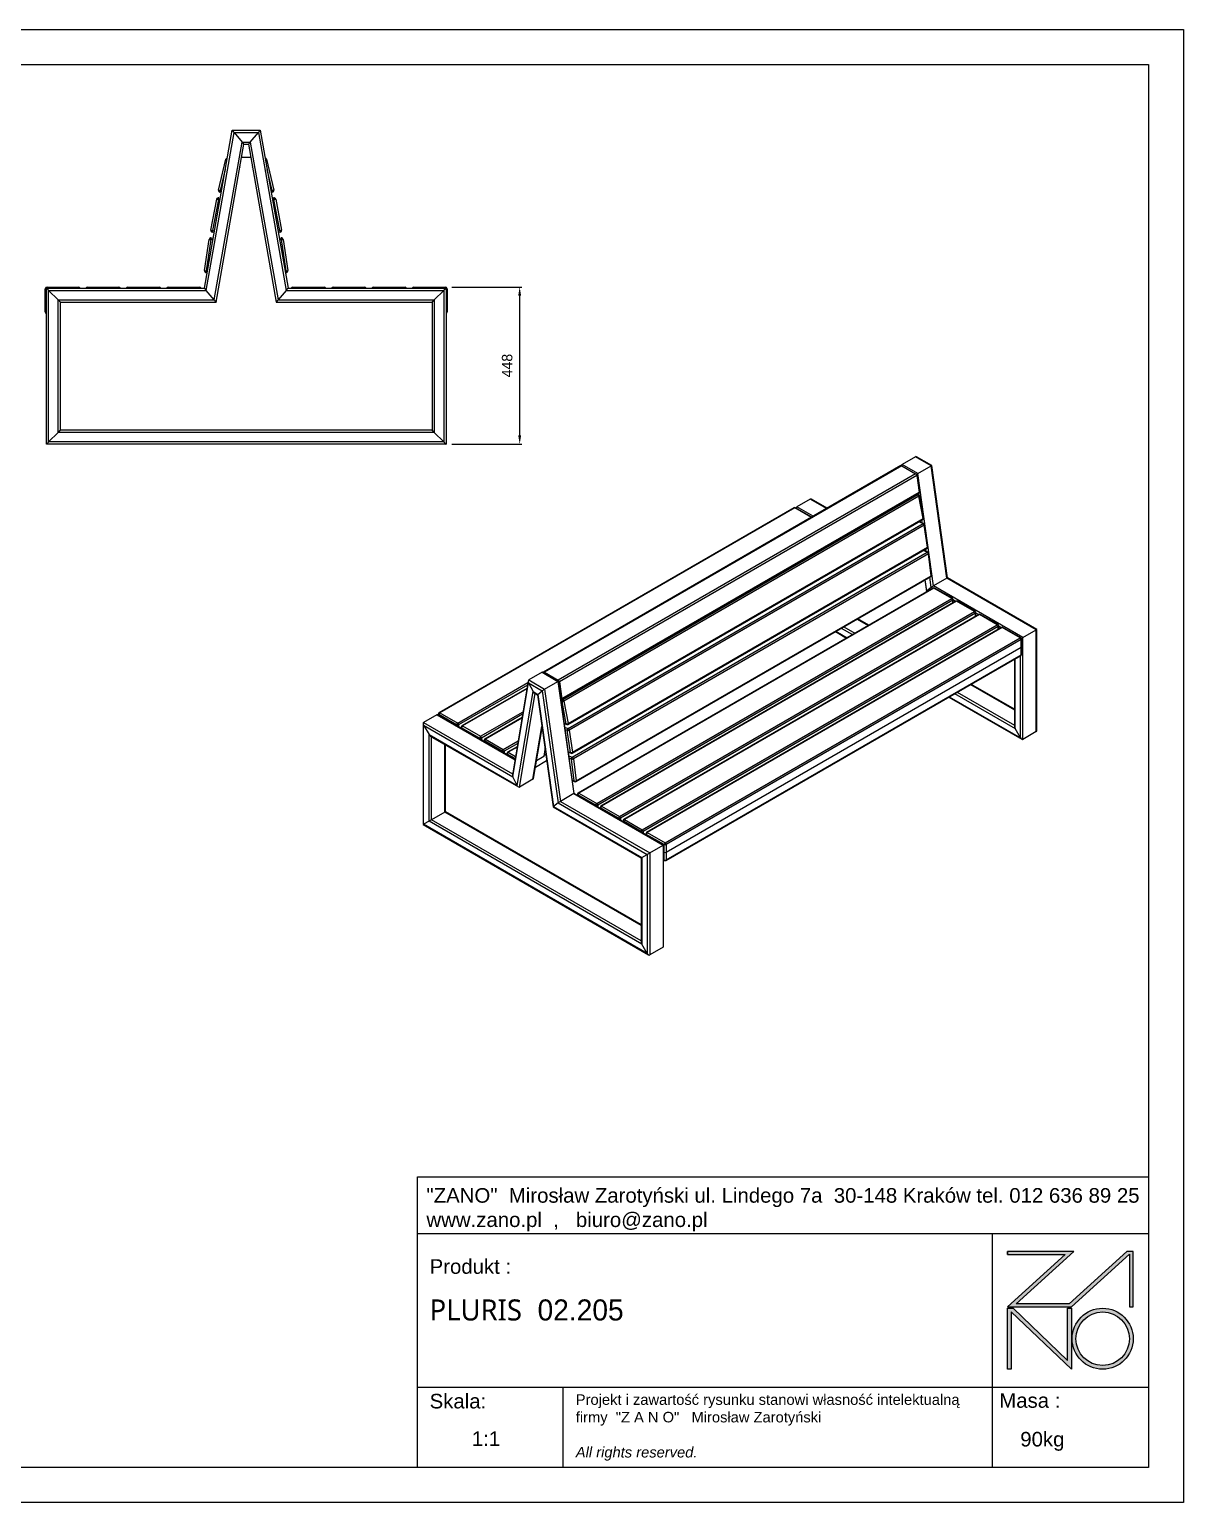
# Model space of a CAD drawing. Header units: millimetres. Extents: x 6705 to 12645, y -2836 to 1364.
# Drawn here: x 9353 to 12645, y -2836 to 1364 of the extents above; entities that cross this region are included whole.
import ezdxf

# ---------------------------------------------------------------- set-up
doc = ezdxf.new("R2010")
doc.units = ezdxf.units.MM
doc.header["$PDSIZE"] = -1
doc.layers.add('tabelka', color=155, linetype='Continuous')
doc.layers.add('WYMIAR', color=96, linetype='Continuous')
doc.dimstyles.new('1-1', dxfattribs={"dimtxt": 30, "dimasz": 25, "dimexe": 6.25, "dimexo": 30, "dimgap": 20.625, "dimtad": 1, "dimdec": 1, "dimtxsty": 'Standard', "dimcen": 0, "dimclrd": 2, "dimclre": 2, "dimclrt": 2, "dimadec": 0, "dimazin": 0, "dimtfac": 1, "dimtdec": 1, "dimtmove": 0, "dimatfit": 3, "dimfxl": 0, "dimarcsym": 0})

# ---------------------------------------------------------------- blocks, each defined once
blk = doc.blocks.new('zano')
at = {"layer": 'Defpoints', "lineweight": 5}
for points in [[(6270.2, 3716.2), (6270.2, 3707.4), (6434.8, 3707.4), (6270.2, 3558.4), (6452.4, 3558.4), (6617.9, 3708.2), (6617.9, 3558.4), (6628.6, 3558.4), (6628.6, 3716.2), (6610.7, 3716.2), (6446.1, 3567.2), (6295.4, 3567.2), (6459.9, 3716.2), (6270.2, 3716.2), (6270.2, 3707.4)], [(6270.2, 3554.4), (6286.2, 3554.4), (6441.7, 3405.6), (6441.7, 3554.4), (6452.4, 3554.4), (6452.4, 3380.5), (6281, 3544.6), (6281, 3380.5), (6270.2, 3380.5)]]:
    blk.add_hatch(color=251, dxfattribs=at).paths.add_polyline_path(points)
h = blk.add_hatch(color=251, dxfattribs=at)
h.paths.add_polyline_path([(6454.7, 3467.4, 1), (6628.6, 3467.4, 1)])
h.paths.add_polyline_path([(6617.9, 3467.4, -1), (6465.4, 3467.4, -1)], flags=16)
at = {"layer": 'Defpoints', "color": 251, "lineweight": 5}
blk.add_lwpolyline([(6434.8, 3707.4), (6270.2, 3558.4), (6452.4, 3558.4), (6617.9, 3708.2), (6617.9, 3558.4), (6628.6, 3558.4), (6628.6, 3716.2), (6610.7, 3716.2), (6446.1, 3567.2), (6295.4, 3567.2), (6459.9, 3716.2), (6270.2, 3716.2), (6270.2, 3707.4), (6432.1, 3707.4)], dxfattribs=at)
for points in [[(6270.2, 3716.2), (6270.2, 3707.4), (6434.8, 3707.4), (6270.2, 3558.4), (6452.4, 3558.4), (6617.9, 3708.2), (6617.9, 3558.4), (6628.6, 3558.4), (6628.6, 3716.2), (6610.7, 3716.2), (6446.1, 3567.2), (6295.4, 3567.2), (6459.9, 3716.2), (6270.2, 3716.2), (6270.2, 3707.4)], [(6270.2, 3554.4), (6286.2, 3554.4), (6441.7, 3405.6), (6441.7, 3554.4), (6452.4, 3554.4), (6452.4, 3380.5), (6281, 3544.6), (6281, 3380.5), (6270.2, 3380.5)]]:
    blk.add_lwpolyline(points, close=True, dxfattribs=at)
for radius in [87, 76.3]:
    blk.add_circle((6541.7, 3467.4), radius, dxfattribs=at)
blk = doc.blocks.new('TABELA')
at = {"layer": 'tabelka', "lineweight": 5}
for p, q in [((4587.4, 3929.4), (6672.4, 3929.4)), ((4587.4, 3767.6), (4587.4, 3929.4)), ((4587.4, 3929.4), (6672.4, 3929.4)), ((6226.5, 3767.6), (6226.5, 3329)), ((4587.4, 3329), (6672.4, 3329)), ((5001.6, 3329), (5001.6, 3100.4)), ((6226.5, 3329), (6226.5, 3100.4))]:
    blk.add_line(p, q, dxfattribs=at)
blk.add_lwpolyline([(4587.4, 3767.6), (6672.4, 3767.6), (6672.4, 3100.4), (4587.4, 3100.4)], close=True, dxfattribs=at)
blk.add_blockref('zano', (0, 0))
at = {"layer": 'tabelka', "lineweight": 5, "attachment_point": 1}
for s, insert, char_height, width in [('{\\fArial|b0|i0|c238|p34;"ZANO"  Mirosław Zarotyński ul. Lindego 7a  30-148 Kraków tel. 012 636 89 25\\Pwww.zano.pl  ,   biuro@zano.pl}', (4613, 3896.9), 41.595, 2040.38), ('{\\fArial|b0|i0|c238|p34;Produkt : }', (4622, 3694.1), 41.595, 265.273), ('{\\f@Microsoft YaHei|b0|i0|c0|p34;PLURIS\\fCentury Gothic|b0|i0|c238|p34;  02.205}', (4622, 3579.5), 60, 713.135), ('{\\fArial|b0|i0|c238|p34;Skala: }', (4622, 3310.3), 41.595, 191.675), ('{\\fArial|b0|i0|c238|p34;Masa :}', (6246.7, 3312.2), 41.595, 200.457), ('{\\fArial|b0|i0|c238|p34;1:1}', (4742.5, 3203.5), 41.595, 42.482), ('{\\fArial|b0|i0|c238|p34;90kg}', (6306.7, 3201.8), 41.595, 42.482)]:
    blk.add_mtext(s, dxfattribs=dict(at, insert=insert, char_height=char_height, width=width))
at = {"layer": 'tabelka', "color": 1, "lineweight": 5, "insert": (5038.9, 3308.9), "char_height": 30, "width": 1186.12, "attachment_point": 1}
blk.add_mtext('{\\fArial|b0|i0|c0|p34;Projekt i zawartość rysunku stanowi własność intelektualną firmy \\fArial|b0|i0|c238|p34; "Z A N O"   Mirosław Zarotyński\\fArial|b0|i1|c238|p34;\\P\\PAll rights reserved.}', dxfattribs=at)
blk = doc.blocks.new('bok')
for p, q in [((246.6, 1464.6), (325.9, 1914.6)), ((251.9, 1458.2), (331.3, 1908.2)), ((325.9, 1914.6), (405.9, 1914.6)), ((331.3, 1908.2), (354.1, 1881)), ((331.3, 1908.2), (400.6, 1908.2)), ((377.7, 1881), (400.6, 1908.2)), ((400.6, 1908.2), (479.9, 1458.2)), ((405.9, 1914.6), (485.3, 1464.6)), ((274.8, 1431), (354.1, 1881)), ((280.1, 1424.6), (359.5, 1874.6)), ((354.1, 1881), (377.7, 1881)), ((359.5, 1874.6), (372.4, 1874.6)), ((372.4, 1874.6), (451.7, 1424.6)), ((377.7, 1881), (457.1, 1431)), ((287.3, 1744.2), (307.9, 1831.8)), ((348.3, 1810.6), (348.2, 1810.8)), ((379.1, 1836.7), (352.8, 1836.7)), ((383.6, 1810.8), (383.6, 1810.6)), ((423.9, 1831.8), (444.6, 1744.2)), ((306.2, 1802.7), (292.1, 1743)), ((439.7, 1743), (425.7, 1802.7)), ((287.6, 1722.1), (291.8, 1721.3)), ((294.7, 1737.3), (291, 1738.1)), ((292.1, 1743), (295.5, 1742.2)), ((436.3, 1742.2), (439.7, 1743)), ((440.9, 1738.1), (437.2, 1737.3)), ((440, 1721.3), (444.3, 1722.1)), ((264.8, 1629.7), (281.7, 1718.1)), ((286.6, 1717.2), (269.7, 1628.8)), ((291, 1716.3), (286.6, 1717.2)), ((445.2, 1717.2), (440.9, 1716.3)), ((462.1, 1628.8), (445.2, 1717.2)), ((450.1, 1718.1), (467, 1629.7)), ((247.2, 1514.4), (260.4, 1603.5)), ((265.3, 1602.7), (252.1, 1513.7)), ((270.8, 1601.9), (265.3, 1602.7)), ((266, 1607.7), (271.7, 1606.8)), ((274.5, 1622.8), (268.8, 1623.9)), ((269.7, 1628.8), (275.3, 1627.7)), ((456.5, 1627.7), (462.1, 1628.8)), ((463.1, 1623.9), (457.4, 1622.8)), ((460.2, 1606.8), (465.8, 1607.7)), ((466.5, 1602.7), (461.1, 1601.9)), ((479.7, 1513.7), (466.5, 1602.7)), ((471.5, 1603.5), (484.7, 1514.4)), ((252.1, 1513.7), (255.2, 1513.2)), ((476.7, 1513.2), (479.7, 1513.7)), ((254.3, 1508.3), (251.4, 1508.7)), ((480.4, 1508.7), (477.6, 1508.3)), ((-207.1, 1429.6), (-207.1, 1462.6)), ((-207.1, 1462.6), (-204.1, 1462.6)), ((-207.1, 1396.6), (-207.1, 1429.6)), ((-207.1, 1429.6), (-204.1, 1429.6)), ((-204.1, 1019.6), (-204.1, 1464.6)), ((-204.1, 1464.6), (246.6, 1464.6)), ((-202.1, 1467.6), (-112.1, 1467.6)), ((-202.1, 1467.6), (-202.1, 1464.6)), ((-197.7, 1026), (-197.7, 1458.2)), ((-197.7, 1458.2), (-170.5, 1431)), ((-197.7, 1458.2), (251.9, 1458.2)), ((-170.5, 1053.2), (-170.5, 1431)), ((-170.5, 1431), (274.8, 1431)), ((-112.1, 1467.6), (-112.1, 1464.6)), ((-87.1, 1467.6), (2.9, 1467.6)), ((-87.1, 1467.6), (-87.1, 1464.6)), ((2.9, 1467.6), (2.9, 1464.6)), ((27.9, 1467.6), (117.9, 1467.6)), ((27.9, 1467.6), (27.9, 1464.6)), ((117.9, 1467.6), (117.9, 1464.6)), ((142.9, 1467.6), (232.9, 1467.6)), ((142.9, 1467.6), (142.9, 1464.6)), ((232.9, 1467.6), (232.9, 1464.6)), ((274.8, 1431), (251.9, 1458.2)), ((479.9, 1458.2), (457.1, 1431)), ((457.1, 1431), (902.3, 1431)), ((479.9, 1458.2), (929.5, 1458.2)), ((485.3, 1464.6), (935.9, 1464.6)), ((498.9, 1467.6), (588.9, 1467.6)), ((498.9, 1464.6), (498.9, 1467.6)), ((588.9, 1464.6), (588.9, 1467.6)), ((613.9, 1467.6), (703.9, 1467.6)), ((613.9, 1464.6), (613.9, 1467.6)), ((703.9, 1464.6), (703.9, 1467.6)), ((728.9, 1467.6), (818.9, 1467.6)), ((728.9, 1464.6), (728.9, 1467.6)), ((818.9, 1464.6), (818.9, 1467.6)), ((843.9, 1467.6), (933.9, 1467.6)), ((843.9, 1464.6), (843.9, 1467.6)), ((902.3, 1431), (929.5, 1458.2)), ((902.3, 1431), (902.3, 1053.2)), ((929.5, 1458.2), (929.5, 1026)), ((933.9, 1464.6), (933.9, 1467.6)), ((935.9, 1464.6), (935.9, 1019.6)), ((935.9, 1462.6), (938.9, 1462.6)), ((935.9, 1429.6), (938.9, 1429.6)), ((938.9, 1462.6), (938.9, 1429.6)), ((938.9, 1429.6), (938.9, 1396.6)), ((-207.1, 1396.6), (-204.1, 1396.6)), ((-164.1, 1059.6), (-164.1, 1424.6)), ((-164.1, 1424.6), (280.1, 1424.6)), ((451.7, 1424.6), (895.9, 1424.6)), ((895.9, 1424.6), (895.9, 1059.6)), ((938.9, 1396.6), (935.9, 1396.6)), ((-170.5, 1053.2), (-197.7, 1026)), ((902.3, 1053.2), (-170.5, 1053.2)), ((895.9, 1059.6), (-164.1, 1059.6)), ((929.5, 1026), (902.3, 1053.2)), ((935.9, 1019.6), (-204.1, 1019.6)), ((929.5, 1026), (-197.7, 1026))]:
    blk.add_line(p, q)
at = {"flags": 128}
for points in [[(325.9, 1914.6), (326, 1914.5), (326.3, 1914.1), (326.8, 1913.5), (327.5, 1912.7), (328.3, 1911.8), (329.2, 1910.7), (330.2, 1909.5), (331.3, 1908.2)], [(331.3, 1908.2), (330.2, 1909.5), (329.2, 1910.7), (328.3, 1911.8), (327.5, 1912.7), (326.8, 1913.5), (326.3, 1914.1), (326, 1914.5), (325.9, 1914.6)], [(400.6, 1908.2), (401.6, 1909.5), (402.6, 1910.7), (403.5, 1911.8), (404.4, 1912.7), (405, 1913.5), (405.5, 1914.1), (405.8, 1914.5), (405.9, 1914.6)], [(405.9, 1914.6), (405.8, 1914.5), (405.5, 1914.1), (405, 1913.5), (404.4, 1912.7), (403.5, 1911.8), (402.6, 1910.7), (401.6, 1909.5), (400.6, 1908.2)], [(354.1, 1881), (355, 1879.9), (356, 1878.8), (356.8, 1877.8), (357.6, 1876.9), (358.2, 1876.1), (358.8, 1875.5), (359.2, 1875), (359.4, 1874.7), (359.5, 1874.6)], [(359.5, 1874.6), (359.4, 1874.7), (359.2, 1875), (358.8, 1875.5), (358.2, 1876.1), (357.6, 1876.9), (356.8, 1877.8), (356, 1878.8), (355, 1879.9), (354.1, 1881)], [(372.4, 1874.6), (372.4, 1874.7), (372.7, 1875), (373.1, 1875.5), (373.6, 1876.1), (374.3, 1876.9), (375, 1877.8), (375.9, 1878.8), (376.8, 1879.9), (377.7, 1881)], [(377.7, 1881), (376.8, 1879.9), (375.9, 1878.8), (375, 1877.8), (374.3, 1876.9), (373.6, 1876.1), (373.1, 1875.5), (372.7, 1875), (372.4, 1874.7), (372.4, 1874.6)], [(307.9, 1831.8), (308, 1831.7), (308.3, 1831.7), (308.7, 1831.6), (309.3, 1831.4), (310.1, 1831.3), (310.9, 1831.1), (311.2, 1831)], [(348.3, 1810.6), (348.3, 1810.6), (348.2, 1810.2), (348, 1809.7)], [(383.6, 1810.4), (383.6, 1810.6), (383.6, 1810.6)], [(383.8, 1809.7), (383.7, 1809.9), (383.6, 1810.4)], [(420.7, 1831), (420.9, 1831.1), (421.8, 1831.3), (422.5, 1831.4), (423.1, 1831.6), (423.6, 1831.7), (423.9, 1831.7), (423.9, 1831.8)], [(286.6, 1717.2), (286.8, 1718.1), (287, 1719.1), (287.2, 1719.9), (287.3, 1720.6), (287.4, 1721.3), (287.5, 1721.7), (287.5, 1722), (287.6, 1722.1)], [(287.3, 1744.2), (287.4, 1744.1), (287.6, 1744.1), (288.1, 1744), (288.7, 1743.8), (289.4, 1743.7), (290.3, 1743.5), (291.2, 1743.2), (292.1, 1743)], [(291, 1738.1), (291, 1738.2), (291.1, 1738.5), (291.2, 1739), (291.3, 1739.6), (291.5, 1740.3), (291.7, 1741.2), (291.9, 1742.1), (292.1, 1743)], [(439.7, 1743), (440.7, 1743.2), (441.6, 1743.5), (442.4, 1743.7), (443.1, 1743.8), (443.8, 1744), (444.2, 1744.1), (444.5, 1744.1), (444.6, 1744.2)], [(439.7, 1743), (439.9, 1742.1), (440.1, 1741.2), (440.3, 1740.3), (440.5, 1739.6), (440.7, 1739), (440.8, 1738.5), (440.8, 1738.2), (440.9, 1738.1)], [(444.3, 1722.1), (444.3, 1722), (444.4, 1721.7), (444.4, 1721.3), (444.6, 1720.6), (444.7, 1719.9), (444.9, 1719.1), (445, 1718.1), (445.2, 1717.2)], [(281.7, 1718.1), (281.8, 1718.1), (282.1, 1718), (282.5, 1718), (283.2, 1717.8), (283.9, 1717.7), (284.7, 1717.5), (285.7, 1717.4), (286.6, 1717.2)], [(445.2, 1717.2), (446.2, 1717.4), (447.1, 1717.5), (447.9, 1717.7), (448.7, 1717.8), (449.3, 1718), (449.8, 1718), (450, 1718.1), (450.1, 1718.1)], [(260.4, 1603.5), (260.5, 1603.4), (260.7, 1603.4), (261.2, 1603.3), (261.8, 1603.2), (262.6, 1603.1), (263.4, 1603), (264.3, 1602.9), (265.3, 1602.7)], [(264.8, 1629.7), (264.9, 1629.7), (265.2, 1629.6), (265.6, 1629.6), (266.2, 1629.4), (267, 1629.3), (267.8, 1629.1), (268.8, 1629), (269.7, 1628.8)], [(265.3, 1602.7), (265.4, 1603.7), (265.6, 1604.6), (265.7, 1605.5), (265.8, 1606.2), (265.9, 1606.8), (266, 1607.3), (266, 1607.6), (266, 1607.7)], [(268.8, 1623.9), (268.8, 1624), (268.8, 1624.2), (268.9, 1624.7), (269.1, 1625.3), (269.2, 1626), (269.4, 1626.9), (269.5, 1627.8), (269.7, 1628.8)], [(462.1, 1628.8), (463.1, 1629), (464, 1629.1), (464.9, 1629.3), (465.6, 1629.4), (466.2, 1629.6), (466.7, 1629.6), (466.9, 1629.7), (467, 1629.7)], [(462.1, 1628.8), (462.3, 1627.8), (462.5, 1626.9), (462.7, 1626), (462.8, 1625.3), (462.9, 1624.7), (463, 1624.2), (463.1, 1624), (463.1, 1623.9)], [(465.8, 1607.7), (465.8, 1607.6), (465.9, 1607.3), (465.9, 1606.8), (466, 1606.2), (466.1, 1605.5), (466.3, 1604.6), (466.4, 1603.7), (466.5, 1602.7)], [(466.5, 1602.7), (467.5, 1602.9), (468.4, 1603), (469.3, 1603.1), (470, 1603.2), (470.7, 1603.3), (471.1, 1603.4), (471.4, 1603.4), (471.5, 1603.5)], [(247.2, 1514.4), (247.3, 1514.4), (247.6, 1514.4), (248, 1514.3), (248.6, 1514.2), (249.4, 1514.1), (250.2, 1514), (251.2, 1513.8), (252.1, 1513.7)], [(251.4, 1508.7), (251.4, 1508.8), (251.5, 1509.1), (251.5, 1509.6), (251.6, 1510.2), (251.7, 1510.9), (251.9, 1511.8), (252, 1512.7), (252.1, 1513.7)], [(479.7, 1513.7), (480.7, 1513.8), (481.6, 1514), (482.5, 1514.1), (483.2, 1514.2), (483.8, 1514.3), (484.3, 1514.4), (484.6, 1514.4), (484.7, 1514.4)], [(479.7, 1513.7), (479.9, 1512.7), (480, 1511.8), (480.1, 1510.9), (480.2, 1510.2), (480.3, 1509.6), (480.4, 1509.1), (480.4, 1508.8), (480.4, 1508.7)], [(-204.1, 1464.6), (-204, 1464.5), (-203.7, 1464.2), (-203.2, 1463.7), (-202.6, 1463.1), (-201.8, 1462.3), (-200.9, 1461.4), (-199.9, 1460.4), (-198.8, 1459.3), (-197.7, 1458.2)], [(-197.7, 1458.2), (-198.8, 1459.3), (-199.9, 1460.4), (-200.9, 1461.4), (-201.8, 1462.3), (-202.6, 1463.1), (-203.2, 1463.7), (-203.7, 1464.2), (-204, 1464.5), (-204.1, 1464.6)], [(-170.5, 1431), (-169.2, 1429.8), (-168, 1428.6), (-166.9, 1427.4), (-166, 1426.5), (-165.2, 1425.7), (-164.6, 1425.1), (-164.2, 1424.7), (-164.1, 1424.6)], [(-164.1, 1424.6), (-164.2, 1424.7), (-164.6, 1425.1), (-165.2, 1425.7), (-166, 1426.5), (-166.9, 1427.4), (-168, 1428.6), (-169.2, 1429.8), (-170.5, 1431)], [(251.9, 1458.2), (250.9, 1459.5), (249.9, 1460.7), (249, 1461.8), (248.1, 1462.7), (247.5, 1463.5), (247, 1464.1), (246.7, 1464.5), (246.6, 1464.6)], [(246.6, 1464.6), (246.7, 1464.5), (246.9, 1464.2), (247.3, 1463.7), (247.8, 1463.1), (248.5, 1462.3), (249.3, 1461.4), (250.1, 1460.4), (251, 1459.3), (251.9, 1458.2)], [(280.1, 1424.6), (280.1, 1424.7), (279.8, 1425), (279.4, 1425.5), (278.9, 1426.1), (278.2, 1426.9), (277.5, 1427.8), (276.6, 1428.8), (275.7, 1429.9), (274.8, 1431)], [(274.8, 1431), (275.7, 1429.9), (276.6, 1428.8), (277.5, 1427.8), (278.2, 1426.9), (278.9, 1426.1), (279.4, 1425.5), (279.8, 1425), (280.1, 1424.7), (280.1, 1424.6)], [(457.1, 1431), (456.1, 1429.9), (455.2, 1428.8), (454.4, 1427.8), (453.6, 1426.9), (453, 1426.1), (452.4, 1425.5), (452, 1425), (451.8, 1424.7), (451.7, 1424.6)], [(451.7, 1424.6), (451.8, 1424.7), (452.1, 1425.1), (452.6, 1425.7), (453.3, 1426.5), (454.1, 1427.4), (455, 1428.6), (456, 1429.8), (457.1, 1431)], [(485.3, 1464.6), (485.2, 1464.5), (484.9, 1464.1), (484.4, 1463.5), (483.7, 1462.7), (482.9, 1461.8), (482, 1460.7), (480.9, 1459.5), (479.9, 1458.2)], [(479.9, 1458.2), (480.9, 1459.5), (482, 1460.7), (482.9, 1461.8), (483.7, 1462.7), (484.4, 1463.5), (484.9, 1464.1), (485.2, 1464.5), (485.3, 1464.6)], [(895.9, 1424.6), (896, 1424.7), (896.3, 1425), (896.8, 1425.5), (897.4, 1426.1), (898.2, 1426.9), (899.1, 1427.8), (900.1, 1428.8), (901.2, 1429.9), (902.3, 1431)], [(902.3, 1431), (901.2, 1429.9), (900.1, 1428.8), (899.1, 1427.8), (898.2, 1426.9), (897.4, 1426.1), (896.8, 1425.5), (896.3, 1425), (896, 1424.7), (895.9, 1424.6)], [(929.5, 1458.2), (930.8, 1459.5), (932, 1460.7), (933.1, 1461.8), (934, 1462.7), (934.8, 1463.5), (935.4, 1464.1), (935.8, 1464.5), (935.9, 1464.6)], [(935.9, 1464.6), (935.8, 1464.5), (935.4, 1464.1), (934.8, 1463.5), (934, 1462.7), (933.1, 1461.8), (932, 1460.7), (930.8, 1459.5), (929.5, 1458.2)], [(-164.1, 1059.6), (-164.2, 1059.5), (-164.5, 1059.2), (-164.9, 1058.7), (-165.6, 1058.1), (-166.4, 1057.3), (-167.3, 1056.4), (-168.3, 1055.4), (-169.4, 1054.3), (-170.5, 1053.2)], [(-170.5, 1053.2), (-169.4, 1054.3), (-168.3, 1055.4), (-167.3, 1056.4), (-166.4, 1057.3), (-165.6, 1058.1), (-164.9, 1058.7), (-164.5, 1059.2), (-164.2, 1059.5), (-164.1, 1059.6)], [(902.3, 1053.2), (901.2, 1054.3), (900.1, 1055.4), (899.1, 1056.4), (898.2, 1057.3), (897.4, 1058.1), (896.8, 1058.7), (896.3, 1059.2), (896, 1059.5), (895.9, 1059.6)], [(895.9, 1059.6), (896, 1059.5), (896.3, 1059.2), (896.8, 1058.7), (897.4, 1058.1), (898.2, 1057.3), (899.1, 1056.4), (900.1, 1055.4), (901.2, 1054.3), (902.3, 1053.2)], [(-197.7, 1026), (-198.9, 1024.8), (-200.1, 1023.6), (-201.2, 1022.4), (-202.2, 1021.5), (-203, 1020.7), (-203.6, 1020.1), (-204, 1019.7), (-204.1, 1019.6)], [(-204.1, 1019.6), (-204, 1019.7), (-203.6, 1020.1), (-203, 1020.7), (-202.2, 1021.5), (-201.2, 1022.4), (-200.1, 1023.6), (-198.9, 1024.8), (-197.7, 1026)], [(935.9, 1019.6), (935.8, 1019.7), (935.5, 1020), (935.1, 1020.5), (934.4, 1021.1), (933.6, 1021.9), (932.7, 1022.8), (931.7, 1023.8), (930.6, 1024.9), (929.5, 1026)], [(929.5, 1026), (930.6, 1024.9), (931.7, 1023.8), (932.7, 1022.8), (933.6, 1021.9), (934.4, 1021.1), (935.1, 1020.5), (935.5, 1020), (935.8, 1019.7), (935.9, 1019.6)]]:
    blk.add_lwpolyline(points, dxfattribs=at)
for centre, start, end in [((312.8, 1830.6), 99.0042, 166.7497), ((419.1, 1830.6), 13.2503, 80.9958), ((286.6, 1717.2), 79.1697, 169.1697), ((292.1, 1743), 166.7497, 256.7497), ((439.7, 1743), 283.2503, 13.2503), ((445.2, 1717.2), 10.8303, 100.8303), ((265.3, 1602.7), 81.5897, 171.5897), ((269.7, 1628.8), 169.1697, 259.1697), ((462.1, 1628.8), 280.8303, 10.8303), ((466.5, 1602.7), 8.4103, 98.4103), ((252.1, 1513.7), 171.5897, 261.5897), ((479.7, 1513.7), 278.4103, 8.4103), ((-202.1, 1462.6), 90, 180), ((-112.1, 1462.6), 23.5782, 90), ((-87.1, 1462.6), 90, 156.4218), ((2.9, 1462.6), 23.5782, 90), ((27.9, 1462.6), 90, 156.4218), ((117.9, 1462.6), 23.5782, 90), ((142.9, 1462.6), 90, 156.4218), ((232.9, 1462.6), 23.5782, 90), ((498.9, 1462.6), 90, 156.4218), ((588.9, 1462.6), 23.5782, 90), ((613.9, 1462.6), 90, 156.4218), ((703.9, 1462.6), 23.5782, 90), ((728.9, 1462.6), 90, 156.4218), ((818.9, 1462.6), 23.5782, 90), ((843.9, 1462.6), 90, 156.4218), ((933.9, 1462.6), 0, 90), ((-202.1, 1396.6), 180, 246.4218), ((933.9, 1396.6), 293.5782, 0)]:
    blk.add_arc(centre, 5, start, end)
blk = doc.blocks.new('izometria')
for p, q in [((-52.4, -362.1), (-1326.6, -1097.7)), ((-49.4, -362.4), (-1323.6, -1098)), ((-50.4, -361.1), (-50.6, -361.9)), ((-49.4, -362.4), (0, -391)), ((-0.9, -330.3), (-48.4, -357.8)), ((8.1, -390.4), (-48.4, -357.8)), ((55.6, -363), (-0.9, -330.3)), ((57.7, -362), (3.4, -330.6)), ((8.1, -390.4), (55.6, -363)), ((111.7, -762.8), (55.6, -363)), ((113.9, -761.9), (57.8, -362)), ((0, -391), (-1274.2, -1126.5)), ((4.2, -397.4), (-1270, -1133)), ((4.2, -397.4), (12.7, -457.8)), ((64.2, -790.2), (8.1, -390.4)), ((-1262.7, -1197), (11.5, -461.4)), ((12.7, -457.8), (-1261.5, -1193.4)), ((-1257.9, -1195.7), (7.8, -465)), ((12.1, -470.5), (-1253.6, -1201.2)), ((7.8, -465), (6.2, -464.5)), ((10.1, -464.6), (7.4, -463.8)), ((9.4, -464.4), (9.2, -462.8)), ((26.7, -550.4), (12.1, -470.5)), ((28.2, -548.5), (13.6, -468.5)), ((-433.1, -512), (-1698.8, -1242.7)), ((-430.6, -512.3), (-1696.3, -1243)), ((-371.5, -546.3), (-430.6, -512.3)), ((-370.1, -545.5), (-428.1, -512)), ((-425.1, -513), (-425.1, -513.7)), ((-375.7, -481.4), (-423.2, -508.8)), ((-364.9, -542.5), (-423.2, -508.8)), ((-317.4, -515.1), (-375.7, -481.4)), ((-315.5, -514), (-371.2, -481.9)), ((-1240, -1284.4), (25.7, -553.7)), ((-1239.2, -1299), (26.5, -568.3)), ((-1239, -1281.1), (26.7, -550.4)), ((30.6, -574), (-1235.1, -1304.6)), ((26.5, -568.3), (10.4, -562.6)), ((28.8, -568), (11.6, -561.9)), ((23.7, -566.2), (22.2, -555.7)), ((42.6, -653), (30.6, -574)), ((44, -651.1), (32.1, -572)), ((-1224.1, -1386.8), (41.6, -656.1)), ((-1224, -1401.2), (41.7, -670.5)), ((-1223.1, -1383.7), (42.6, -653)), ((45.7, -676.3), (-1220, -1407)), ((41.7, -670.5), (27, -664.6)), ((44.1, -670.2), (28.3, -663.8)), ((37.9, -667.7), (36.7, -659)), ((55, -754.4), (45.7, -676.3)), ((56.5, -752.4), (47.2, -674.3)), ((-1211.7, -1488), (54, -757.3)), ((-1210.7, -1485.1), (55, -754.4)), ((32.7, -769.6), (38.4, -810.1)), ((39.8, -808.8), (34.2, -768.8)), ((55.9, -795.9), (50.8, -759.2)), ((111.7, -762.8), (64.2, -790.2)), ((430.4, -946.8), (111.7, -762.8)), ((432.3, -945.7), (113.8, -761.8)), ((62.6, -798.2), (-1203.1, -1528.9)), ((65.1, -798.4), (-1200.6, -1529.1)), ((-1137, -1565.8), (128.8, -835.2)), ((38.4, -810.2), (40.1, -811.2)), ((55.9, -795.9), (39.8, -808.8)), ((42, -810.1), (39.8, -808.8)), ((61.2, -799), (55.9, -795.9)), ((382.9, -974.2), (64.2, -790.2)), ((128.8, -835.2), (65.1, -798.4)), ((131.3, -834.9), (67.6, -798.2)), ((133.8, -851), (133.8, -839.2)), ((132.3, -841.3), (-1133.4, -1572)), ((143.9, -845.1), (-1121.8, -1575.8)), ((146.4, -845.4), (-1119.3, -1576.1)), ((-1055.6, -1612.8), (210.1, -882.1)), ((213.6, -888.2), (-1052.1, -1618.9)), ((225.3, -892.1), (-1040.5, -1622.7)), ((227.8, -892.3), (-1038, -1623)), ((132.3, -851.8), (132.3, -841.3)), ((142.6, -845.9), (133.8, -840.8)), ((210.1, -882.1), (146.4, -845.4)), ((212.6, -881.9), (148.9, -845.1)), ((213.6, -898.8), (213.6, -888.2)), ((215.1, -897.9), (215.1, -886.2)), ((223.9, -892.9), (215.1, -887.8)), ((291.4, -929.1), (227.8, -892.3)), ((293.9, -928.8), (230.3, -892.1)), ((-974.3, -1659.7), (291.4, -929.1)), ((294.9, -935.2), (-970.8, -1665.9)), ((306.6, -939), (-959.2, -1669.7)), ((309.1, -939.3), (-956.7, -1669.9)), ((-264.9, -941.4), (-225.2, -964.3)), ((-255.8, -936.2), (-216.1, -959.1)), ((-208.3, -908.7), (-168.6, -931.7)), ((-166.7, -930.6), (-206.5, -907.6)), ((294.9, -945.7), (294.9, -935.2)), ((296.4, -944.9), (296.4, -933.1)), ((305.2, -939.8), (296.4, -934.7)), ((372.7, -976), (309.1, -939.3)), ((375.2, -975.7), (311.6, -939)), ((-893, -1706.7), (372.7, -976)), ((376.2, -982.1), (-889.5, -1712.8)), ((-286, -953.6), (-246.3, -976.5)), ((-284.1, -952.5), (-244.4, -975.4)), ((376.2, -1009.1), (376.2, -982.1)), ((377.7, -1007), (377.7, -980.1)), ((382.9, -974.2), (430.4, -946.8)), ((382.9, -1337.6), (382.9, -974.2)), ((430.4, -1310.1), (430.4, -946.8)), ((432.3, -1306), (432.3, -945.7)), ((-890.5, -1769), (375.2, -1038.3)), ((-889.5, -1739.7), (376.2, -1009.1)), ((-889.5, -1766.7), (376.2, -1036)), ((373.8, -1332.3), (373.8, -1039.1)), ((376.2, -1036), (376.2, -1009.1)), ((377.7, -1034), (377.7, -1007)), ((-1331.7, -1098.6), (-1379.2, -1126)), ((-1331.7, -1098.6), (-1275.1, -1131.2)), ((-1273, -1130.3), (-1327.4, -1098.9)), ((-1324, -1100.3), (-1324.5, -1100.5)), ((-1323.6, -1098), (-1274.2, -1126.5)), ((-1323.6, -1098), (-1323.6, -1100.5)), ((-1323.6, -1100.5), (-1274.2, -1129)), ((-1323.3, -1100.7), (-1323.6, -1100.9)), ((-1323.6, -1100.9), (-1274.2, -1129.4)), ((352.7, -1051.3), (352.7, -1292.7)), ((354.6, -1299), (354.6, -1050.2)), ((-1632.6, -1279.7), (-1382.2, -1135.1)), ((-1383.7, -1144.2), (-1629.1, -1285.8)), ((-1381.2, -1129.3), (-1437.3, -1464.3)), ((-1436.1, -1471.1), (-1379.9, -1136)), ((-1379.9, -1136), (-1363.8, -1167.5)), ((-1379.9, -1136), (-1331, -1164.3)), ((-1379.2, -1126), (-1322.7, -1158.6)), ((-1322.7, -1158.6), (-1275.1, -1131.2)), ((-1275.1, -1131.2), (-1219, -1531)), ((-1274.2, -1129), (-1274.2, -1126.5)), ((-1273.8, -1129.2), (-1274.2, -1129.4)), ((-1216.9, -1530.1), (-1273, -1130.3)), ((-1272.1, -1131.9), (-1272.4, -1132.1)), ((-1272.4, -1132.1), (-1264, -1192.4)), ((-1272.1, -1132.2), (-1263.6, -1192.6)), ((-1270, -1133), (-1272.1, -1132.2)), ((-1270, -1133), (-1261.5, -1193.4)), ((195.7, -1141.9), (352.7, -1232.6)), ((352.7, -1230.5), (197.5, -1140.9)), ((-1385.7, -1155.8), (-1617.5, -1289.7)), ((-1386, -1157.7), (-1615, -1289.9)), ((-1419.9, -1502.6), (-1363.8, -1167.5)), ((-1411.6, -1507.4), (-1355.8, -1174.3)), ((-1363.8, -1167.5), (-1347.1, -1177.2)), ((-1359.8, -1172), (-1348.5, -1178.6)), ((-1348.5, -1178.5), (-1292.4, -1578.4)), ((-1347.1, -1177.2), (-1331, -1164.3)), ((-1347.1, -1177.2), (-1291, -1577)), ((-1331, -1164.3), (-1274.9, -1564.1)), ((-1322.7, -1158.6), (-1266.5, -1558.5)), ((-1264.1, -1193.8), (-1263.6, -1193.5)), ((-1263.7, -1192.3), (-1264, -1192.4)), ((-1263.6, -1192.6), (-1261.5, -1193.4)), ((-1260.6, -1202.1), (-1263, -1201.4)), ((-1246, -1282.1), (-1260.6, -1202.1)), ((-1259.5, -1195.2), (-1257.9, -1195.7)), ((-1253.6, -1201.2), (-1239, -1281.1)), ((118, -1186.8), (166.2, -1214.6)), ((119.9, -1185.7), (373.8, -1332.3)), ((139.1, -1174.6), (354.6, -1299)), ((148.1, -1169.4), (352.7, -1287.5)), ((-1706.5, -1249.7), (-1754, -1277.1)), ((-1706.5, -1249.7), (-1428.3, -1410.3)), ((-1427.9, -1408.3), (-1701.9, -1250.1)), ((-1701.3, -1247), (-1701.3, -1250.5)), ((-1636.2, -1285.8), (-1699.8, -1249.1)), ((-1699.8, -1249.1), (-1699.8, -1251.3)), ((-1696.3, -1243), (-1632.6, -1279.7)), ((-1551.3, -1326.6), (-1399.6, -1239.1)), ((-1401.1, -1248.1), (-1547.8, -1332.8)), ((-1403.1, -1259.8), (-1536.2, -1336.6)), ((166.2, -1214.6), (378.4, -1337.1)), ((-1755.9, -1281.2), (-1755.9, -1641.5)), ((-1754, -1277.1), (-1436.6, -1460.3)), ((-1754, -1287.5), (-1734.8, -1320.8)), ((-1754, -1640.4), (-1754, -1287.5)), ((-1754, -1287.5), (-1436.1, -1471.1)), ((-1636.2, -1288.1), (-1636.2, -1285.8)), ((-1629.1, -1285.8), (-1629.1, -1292.1)), ((-1620, -1294), (-1620, -1297.4)), ((-1554.9, -1332.8), (-1618.5, -1296)), ((-1618.5, -1296), (-1618.5, -1298.3)), ((-1615, -1289.9), (-1551.3, -1326.6)), ((-1403.4, -1261.6), (-1533.7, -1336.8)), ((-1364.1, -1480), (-1332.6, -1291.9)), ((-1362.1, -1476.7), (-1331.9, -1296.6)), ((-1252, -1280.3), (-1246, -1282.1)), ((-1251.7, -1282.5), (-1243.9, -1284.8)), ((-1249.1, -1283.3), (-1251.4, -1284.6)), ((-1249.9, -1295.2), (-1239.2, -1299)), ((-1242.1, -1305.4), (-1248.8, -1303.1)), ((-1230.2, -1384.5), (-1242.1, -1305.4)), ((-1235.1, -1304.6), (-1223.1, -1383.7)), ((373.8, -1332.3), (354.6, -1299)), ((430.4, -1310.1), (382.9, -1337.6)), ((-1734.8, -1629.3), (-1734.8, -1320.8)), ((-1734.8, -1320.8), (-1419.9, -1502.6)), ((-1730.2, -1325.6), (-1415.9, -1507.1)), ((-1725.7, -1624.1), (-1725.7, -1328.2)), ((-1678.2, -1596.7), (-1678.2, -1355.7)), ((-1676.3, -1595.6), (-1676.3, -1356.8)), ((-1554.9, -1335), (-1554.9, -1332.8)), ((-1547.8, -1332.8), (-1547.8, -1339.1)), ((-1538.7, -1340.9), (-1538.7, -1344.4)), ((-1473.5, -1379.7), (-1537.2, -1343)), ((-1537.2, -1343), (-1537.2, -1345.2)), ((-1533.7, -1336.8), (-1470, -1373.6)), ((-1470, -1373.6), (-1417, -1343)), ((-1418.5, -1352), (-1466.5, -1379.7)), ((-1420.5, -1363.7), (-1454.8, -1383.5)), ((-1473.5, -1382), (-1473.5, -1379.7)), ((-1466.5, -1379.7), (-1466.5, -1386)), ((-1457.3, -1387.9), (-1457.3, -1391.3)), ((-1427.6, -1406.2), (-1455.9, -1389.9)), ((-1455.9, -1389.9), (-1455.9, -1392.2)), ((-1420.8, -1365.6), (-1452.3, -1383.8)), ((-1452.3, -1383.8), (-1426.4, -1398.8)), ((-1355.3, -1436.4), (-1315.5, -1413.4)), ((-1325.5, -1398.6), (-1351.5, -1413.6)), ((-1318.5, -1392.1), (-1325.2, -1396)), ((-1237.7, -1381.8), (-1230.2, -1384.5)), ((-1237.4, -1383.9), (-1228.3, -1387.2)), ((-1235, -1384.8), (-1237.1, -1386.1)), ((-1235.7, -1396.5), (-1224, -1401.2)), ((-1227, -1407.6), (-1234.5, -1404.6)), ((-1217.7, -1485.7), (-1227, -1407.6)), ((-1220, -1407), (-1210.7, -1485.1)), ((-1419.9, -1502.6), (-1436.1, -1471.1)), ((-1364.1, -1480), (-1411.6, -1507.4)), ((-1223.5, -1483.3), (-1217.7, -1485.7)), ((-1223.2, -1485.4), (-1216.1, -1488.3)), ((-1274.9, -1564.1), (-1291, -1577)), ((-1274.9, -1564.1), (-956.9, -1747.7)), ((-1219, -1531), (-1266.5, -1558.5)), ((-1266.5, -1558.5), (-947.9, -1742.4)), ((-1219, -1531), (-900.4, -1715)), ((-898.5, -1713.9), (-1216.9, -1530.1)), ((-1205.6, -1533.2), (-1205.6, -1536.6)), ((-1140.5, -1572), (-1204.1, -1535.2)), ((-1204.1, -1535.2), (-1204.1, -1537.5)), ((-1200.6, -1529.1), (-1137, -1565.8)), ((-1140.5, -1574.2), (-1140.5, -1572)), ((-1133.4, -1572), (-1133.4, -1578.3)), ((-1678.2, -1596.7), (-1725.7, -1624.1)), ((-978, -2055.7), (-1725.7, -1624.1)), ((-978, -2000.9), (-1678.2, -1596.7)), ((-978, -1998.7), (-1676.3, -1595.6)), ((-1292.4, -1578.4), (-978, -1759.9)), ((-1291, -1577), (-976.2, -1758.8)), ((-1124.3, -1580.1), (-1124.3, -1583.6)), ((-1059.2, -1618.9), (-1122.8, -1582.2)), ((-1122.8, -1582.2), (-1122.8, -1584.4)), ((-1119.3, -1576.1), (-1055.6, -1612.8)), ((-1059.2, -1621.2), (-1059.2, -1618.9)), ((-1052.1, -1618.9), (-1052.1, -1625.2)), ((-1043, -1627.1), (-1043, -1630.5)), ((-1038, -1623), (-974.3, -1659.7)), ((-1755.9, -1641.5), (-952.4, -2105.4)), ((-1734.8, -1629.3), (-1754, -1640.4)), ((-956.9, -2100.6), (-1754, -1640.4)), ((-976.2, -2067.3), (-1734.8, -1629.3)), ((-977.9, -1665.9), (-1041.5, -1629.1)), ((-1041.5, -1629.1), (-1041.5, -1631.4)), ((-977.9, -1668.1), (-977.9, -1665.9)), ((-970.8, -1665.9), (-970.8, -1672.2)), ((-961.7, -1674), (-961.7, -1677.5)), ((-896.5, -1712.8), (-960.2, -1676.1)), ((-960.2, -1676.1), (-960.2, -1678.3)), ((-956.7, -1669.9), (-893, -1706.7)), ((-947.9, -1742.4), (-900.4, -1715)), ((-900.4, -1715), (-900.4, -2078.4)), ((-898.5, -2074.2), (-898.5, -1713.9)), ((-896.5, -1739.7), (-896.5, -1712.8)), ((-889.5, -1712.8), (-889.5, -1739.7)), ((-978, -1759.9), (-978, -2061)), ((-976.2, -1758.8), (-956.9, -1747.7)), ((-976.2, -1758.8), (-976.2, -2067.3)), ((-956.9, -1747.7), (-956.9, -2100.6)), ((-947.9, -1742.4), (-947.9, -2105.8)), ((-898.5, -1738.6), (-896.5, -1739.7)), ((-898.5, -1765.6), (-896.5, -1766.7)), ((-898.5, -1767.3), (-895.5, -1769)), ((-896.5, -1766.7), (-896.5, -1739.7)), ((-889.5, -1739.7), (-889.5, -1766.7)), ((-956.9, -2100.6), (-976.2, -2067.3)), ((-900.4, -2078.4), (-947.9, -2105.8))]:
    blk.add_line(p, q)
at = {"flags": 128}
for points in [[(12.1, -470.5), (12.7, -470), (13.2, -469.6), (13.5, -469.2), (13.6, -468.7), (13.6, -468.5)], [(26.7, -550.4), (27.3, -550), (27.8, -549.6), (28.1, -549.1), (28.2, -548.7), (28.2, -548.5)], [(30.6, -574), (31.2, -573.5), (31.7, -573.1), (32, -572.6), (32.1, -572.1), (32.1, -572)], [(42.6, -653), (43.2, -652.6), (43.7, -652.2), (44, -651.7), (44.1, -651.2), (44, -651.1)], [(-1327.6, -1098.8), (-1327.3, -1098.3), (-1326.9, -1097.9), (-1326.3, -1097.6), (-1325.7, -1097.4), (-1325.1, -1097.5), (-1324.4, -1097.7), (-1323.6, -1098)], [(-1261.5, -1193.4), (-1261.5, -1194.3), (-1261.6, -1195.2), (-1261.8, -1196), (-1262.2, -1196.6), (-1262.8, -1197), (-1263.4, -1197.2), (-1263.6, -1197.3)], [(-1321.8, -1369), (-1322.4, -1373.7), (-1325.5, -1398.6)]]:
    blk.add_lwpolyline(points, dxfattribs=at)
for centre, radius, start, end in [((-51.2, -364.9), 3.01, 54.3397, 114.3484), ((-5.1, -398.8), 9.38, 8.6899, 57.0939), ((9.4, -467.3), 2.81, 74.4177, 122.6257), ((4.9, -471.6), 7.3, 9.3258, 66.1595), ((8.7, -469.4), 5, 10.3393, 73.0189), ((9.4, -458.7), 3.41, 307.9695, 16.1066), ((-430.6, -516.4), 5, 60.0027, 119.9973), ((-432, -514.3), 2.51, 54.3827, 114.3077), ((-429.1, -514.3), 2.51, 65.693, 125.6175), ((23.2, -549.4), 5, 299.9973, 10.3393), ((23.9, -551.4), 2.94, 308.5285, 19.4301), ((28, -570.6), 2.75, 72.2763, 123.1057), ((23.3, -575), 7.42, 8.2289, 64.3779), ((27.1, -572.7), 5, 8.5984, 70.3854), ((39.1, -651.8), 5, 299.9973, 8.5984), ((39.8, -653.9), 2.88, 308.3306, 16.7494), ((43.2, -672.8), 2.7, 70.3777, 123.6137), ((38.3, -677.2), 7.53, 7.0763, 62.6823), ((42.2, -674.9), 5, 6.7989, 67.8755), ((45, -674.2), 2.2, 289.4887, 358.3566), ((51.5, -752.9), 5, 299.9973, 6.7989), ((52.4, -755.1), 2.77, 307.2878, 14.8424), ((54.3, -752.3), 2.2, 289.4862, 358.3584), ((65.1, -802.5), 5, 60.0027, 119.9973), ((63.7, -800.5), 2.51, 54.3825, 114.3075), ((66.6, -800.5), 2.51, 65.693, 125.6175), ((130.2, -837.2), 2.51, 65.693, 125.6175), ((124.6, -841.6), 7.68, 2.6055, 57.3943), ((128.8, -839.2), 5, 0, 60.0027), ((131.3, -839), 2.51, 294.3742, 354.3053), ((146.4, -849.5), 5, 60.0027, 119.9973), ((145, -847.4), 2.51, 54.3829, 114.3071), ((147.9, -847.4), 2.51, 65.693, 125.6175), ((211.5, -884.2), 2.51, 65.693, 125.6175), ((205.9, -888.6), 7.68, 2.6054, 57.3944), ((210.1, -886.2), 5, 0, 60.0027), ((212.6, -885.9), 2.51, 294.3755, 354.3035), ((227.8, -896.4), 5, 60.0027, 119.9973), ((226.3, -894.4), 2.51, 54.3826, 114.3074), ((229.2, -894.4), 2.51, 65.693, 125.6175), ((292.9, -931.1), 2.51, 65.693, 125.6175), ((287.2, -935.5), 7.68, 2.6055, 57.3943), ((291.4, -933.1), 5, 0, 60.0027), ((293.9, -932.9), 2.51, 294.3755, 354.3035), ((309.1, -943.3), 5, 60.0027, 119.9973), ((307.6, -941.3), 2.51, 54.3831, 114.3068), ((310.5, -941.3), 2.51, 65.693, 125.6175), ((374.2, -978), 2.51, 65.693, 125.6175), ((368.6, -982.5), 7.68, 2.6058, 57.394), ((372.7, -980.1), 5, 360, 60.0027), ((375.2, -979.8), 2.51, 294.3762, 354.3038), ((372.7, -1034), 5, 299.9973, 0), ((373.9, -1036.3), 2.4, 304.058, 7.2533), ((375.2, -1006.8), 2.51, 294.3762, 354.3038), ((375.2, -1033.7), 2.51, 294.3762, 354.3038), ((-1324.5, -1101.7), 1.55, 54.8125, 109.1093), ((-1324.5, -1102.2), 1.6, 58.0138, 87.2181), ((-1279.3, -1134.4), 9.38, 8.6899, 57.0939), ((-1276.7, -1132.9), 4.69, 8.6911, 57.0923), ((-1275.8, -1132.1), 3.18, 40.8285, 59.0102), ((-1276.3, -1132.7), 3.93, 8.9642, 32.0007), ((-1265.7, -1192.8), 1.77, 331.725, 11.7222), ((-1265.4, -1193), 1.8, 316.4836, 15.0175), ((-1254.2, -1201), 6.48, 124.3171, 190.0825), ((-1258.4, -1192.5), 9.92, 257.2695, 298.8852), ((-1260.8, -1202.3), 7.3, 9.3258, 66.1595), ((-1696.3, -1247), 5, 119.9973, 180), ((-1698.8, -1246.8), 2.51, 185.6942, 245.627), ((-1692.1, -1249.4), 7.68, 122.6052, 177.395), ((-1697.8, -1245), 2.51, 54.3827, 114.3077), ((-1628.5, -1286.2), 7.68, 122.6052, 177.395), ((-1632.6, -1279), 7.69, 242.6094, 297.3906), ((-1636.8, -1286.2), 7.68, 2.6056, 57.3942), ((-1615, -1294), 5, 119.9973, 180), ((-1617.5, -1293.7), 2.51, 185.6951, 245.6265), ((-1610.8, -1296.4), 7.68, 122.6052, 177.395), ((-1616.4, -1291.9), 2.51, 54.3831, 114.3068), ((-1243.8, -1272.4), 9.92, 257.2688, 298.8852), ((-1242.8, -1281.8), 3.25, 185.2182, 249.0409), ((-1242.5, -1280.1), 5, 253.0189, 299.9973), ((-1235.5, -1304.5), 6.66, 124.01, 187.895), ((-1239.6, -1296.4), 9.37, 254.4322, 298.6487), ((-1241.8, -1282.1), 2.94, 308.5285, 19.4301), ((-1242.5, -1305.7), 7.42, 8.2289, 64.3779), ((-1547.2, -1333.1), 7.68, 122.6052, 177.395), ((-1551.3, -1325.9), 7.68, 242.6092, 297.3908), ((-1555.5, -1333.1), 7.68, 2.6054, 57.3944), ((-1533.7, -1340.9), 5, 119.9973, 180), ((-1536.1, -1340.7), 2.51, 185.6946, 245.6271), ((-1529.5, -1343.3), 7.68, 122.6052, 177.395), ((-1535.1, -1338.9), 2.51, 54.3826, 114.3074), ((-1465.9, -1380.1), 7.68, 122.6052, 177.395), ((-1470, -1372.9), 7.69, 242.6093, 297.3907), ((-1474.2, -1380.1), 7.68, 2.6055, 57.3943), ((-1452.3, -1387.9), 5, 119.9973, 180), ((-1454.8, -1387.6), 2.51, 185.6943, 245.6272), ((-1448.2, -1390.3), 7.68, 122.6052, 177.395), ((-1453.8, -1385.8), 2.51, 54.3829, 114.3071), ((-1227.6, -1375.5), 9.37, 254.4329, 298.6488), ((-1227.1, -1384.4), 3.1, 183.1916, 246.4715), ((-1226.6, -1382.5), 5, 250.3854, 299.9973), ((-1220.2, -1406.9), 6.85, 123.6974, 185.6528), ((-1224.2, -1399.2), 8.9, 251.6678, 298.3931), ((-1226, -1384.5), 2.97, 309.4986, 15.5814), ((-1227.5, -1407.9), 7.53, 7.0763, 62.6823), ((-1214.9, -1477.2), 8.9, 251.6681, 298.3931), ((-1214.8, -1485.6), 2.94, 181.0698, 243.9898), ((-1214.2, -1483.6), 5, 247.8755, 299.9973), ((-1213.5, -1485.7), 2.85, 308.4244, 13.7058), ((-1200.6, -1533.2), 5, 119.9973, 180), ((-1203.1, -1532.9), 2.51, 185.6945, 245.6272), ((-1196.5, -1535.6), 7.68, 122.6052, 177.395), ((-1202.1, -1531.2), 2.51, 54.3825, 114.3075), ((-1132.8, -1572.3), 7.68, 122.6052, 177.395), ((-1137, -1565.1), 7.69, 242.6093, 297.3907), ((-1141.1, -1572.3), 7.68, 2.6055, 57.3943), ((-1119.3, -1580.1), 5, 119.9973, 180), ((-1121.8, -1579.9), 2.51, 185.6943, 245.6272), ((-1115.1, -1582.5), 7.68, 122.6052, 177.395), ((-1120.8, -1578.1), 2.51, 54.3829, 114.3071), ((-1051.5, -1619.3), 7.68, 122.6052, 177.395), ((-1055.6, -1612.1), 7.68, 242.6092, 297.3908), ((-1059.8, -1619.3), 7.68, 2.6054, 57.3944), ((-1038, -1627.1), 5, 119.9973, 180), ((-1040.5, -1626.8), 2.51, 185.6946, 245.6271), ((-1033.8, -1629.5), 7.68, 122.6052, 177.395), ((-1039.4, -1625), 2.51, 54.3826, 114.3074), ((-970.2, -1666.2), 7.68, 122.6052, 177.395), ((-974.3, -1659), 7.69, 242.6093, 297.3907), ((-978.5, -1666.2), 7.68, 2.6055, 57.3943), ((-956.7, -1674), 5, 119.9973, 180), ((-959.2, -1673.8), 2.51, 185.694, 245.6273), ((-952.5, -1676.4), 7.68, 122.6052, 177.395), ((-958.1, -1672), 2.51, 54.3831, 114.3068), ((-888.9, -1713.2), 7.68, 122.6052, 177.395), ((-893, -1706), 7.69, 242.6096, 297.3904), ((-897.2, -1713.2), 7.68, 2.6058, 57.394), ((-894.2, -1767), 2.4, 172.7434, 235.9431), ((-893, -1732.9), 7.69, 242.6096, 297.3904), ((-893, -1759.9), 7.69, 242.6096, 297.3904), ((-893, -1764.7), 5, 240.0027, 299.9973), ((-891.9, -1767), 2.4, 304.058, 7.2533)]:
    blk.add_arc(centre, radius, start, end)
for centre, major_axis, ratio, start_param, end_param in [((-44.6, -365.2), (-3.56, 7.54), 0.625219, 0.051896, 0.861339), ((-44.6, -365.2), (-3.56, 7.54), 0.625219, 0.051896, 0.861339), ((2.9, -337.7), (-3.56, 7.54), 0.625219, 5.549764, 6.335081), ((2.9, -337.7), (-3.56, 7.54), 0.625219, 5.549764, 6.335081), ((51.8, -366), (5.9, 3.98), 0.075203, 6.246511, 7.105177), ((51.8, -366), (5.9, 3.98), 0.075203, 6.246511, 7.105177), ((4.3, -393.4), (5.9, 3.98), 0.075203, 0.821992, 1.773782), ((4.3, -393.4), (5.9, 3.98), 0.075203, 0.821992, 1.773782), ((-418.7, -516.7), (-4.53, 7.84), 0.577335, 6.283145, 7.171287), ((-418.7, -516.7), (-4.53, 7.84), 0.577335, 6.283145, 7.171287), ((-371.2, -489.3), (-4.53, 7.84), 0.577335, 5.497828, 6.283145), ((-371.2, -489.3), (-4.53, 7.84), 0.577335, 5.497828, 6.283145), ((108, -765.8), (5.9, 3.98), 0.075203, 0.036675, 0.821992), ((108, -765.8), (5.9, 3.98), 0.075203, 0.036675, 0.821992), ((44.3, -806.2), (5.9, 3.98), 0.075203, 2.392788, 3.178267), ((44.3, -806.2), (5.9, 3.98), 0.075203, 2.392788, 3.178267), ((60.4, -793.3), (5.9, 3.98), 0.075203, 0.821992, 2.392788), ((60.4, -793.3), (5.9, 3.98), 0.075203, 0.821992, 2.392788), ((378.4, -976.8), (6.4, 3.7), 0.00007, 0.785358, 1.779544), ((378.4, -976.8), (6.4, 3.7), 0.00007, 0.785358, 1.779544), ((425.9, -949.4), (6.4, 3.7), 0.00007, 6.283145, 7.068543), ((425.9, -949.4), (6.4, 3.7), 0.00007, 0.000041, 0.785358), ((-1327.9, -1106), (-3.56, 7.54), 0.625219, 5.549764, 6.335081), ((-1327.9, -1106), (-3.56, 7.54), 0.625219, 5.549764, 6.335081), ((-1375.4, -1133.4), (-3.56, 7.54), 0.625219, 0.051896, 1.622692), ((-1375.4, -1133.4), (-3.56, 7.54), 0.625219, 0.051896, 1.622692), ((-1278.9, -1134.2), (5.9, 3.98), 0.075203, 6.246511, 7.105177), ((-1278.9, -1134.2), (5.9, 3.98), 0.075203, 6.246511, 7.105177), ((-1359.3, -1164.9), (-3.56, 7.54), 0.625219, 1.622692, 2.408171), ((-1359.3, -1164.9), (-3.56, 7.54), 0.625219, 1.622692, 2.408171), ((-1342.6, -1174.6), (5.9, 3.98), 0.075203, 2.392788, 3.104918), ((-1342.6, -1174.6), (5.9, 3.98), 0.075203, 2.392788, 3.104918), ((-1326.4, -1161.7), (5.9, 3.98), 0.075203, 0.821992, 2.392788), ((-1326.4, -1161.7), (5.9, 3.98), 0.075203, 0.821992, 2.392788), ((-1701.9, -1257.5), (-4.53, 7.84), 0.577335, 5.497828, 6.283145), ((-1701.9, -1257.5), (-4.53, 7.84), 0.577335, 5.497828, 6.283145), ((-1749.5, -1284.9), (-4.53, 7.84), 0.577335, 6.283145, 7.853941), ((-1749.5, -1284.9), (-4.53, 7.84), 0.577335, 6.283145, 7.853941), ((359.1, -1296.4), (-4.53, 7.84), 0.577335, 0.785358, 1.570756), ((359.1, -1296.4), (-4.53, 7.84), 0.577335, 0.785358, 1.570756), ((425.9, -1302.3), (-4.53, 7.84), 0.577335, 3.141552, 3.92695), ((425.9, -1302.3), (-4.53, 7.84), 0.577335, 3.141552, 3.92695), ((-1730.2, -1318.2), (-4.53, 7.84), 0.577335, 1.570756, 2.356235), ((-1730.2, -1318.2), (-4.53, 7.84), 0.577335, 1.570756, 2.356235), ((378.4, -1329.7), (-4.53, 7.84), 0.577335, 1.570756, 3.141552), ((378.4, -1329.7), (-4.53, 7.84), 0.577335, 1.570756, 3.141552), ((-1431.5, -1468.5), (-3.56, 7.54), 0.625219, 0.733421, 1.622692), ((-1431.5, -1468.5), (-3.56, 7.54), 0.625219, 0.733421, 1.622692), ((-1415.4, -1500), (-3.56, 7.54), 0.625219, 1.622692, 3.193488), ((-1415.4, -1500), (-3.56, 7.54), 0.625219, 1.622692, 3.193488), ((-1367.9, -1472.6), (-3.56, 7.54), 0.625219, 3.193488, 3.875014), ((-1367.9, -1472.6), (-3.56, 7.54), 0.625219, 3.193488, 3.875014), ((-1270.3, -1561.5), (5.9, 3.98), 0.075203, 0.821992, 2.392788), ((-1270.3, -1561.5), (5.9, 3.98), 0.075203, 0.821992, 2.392788), ((-1222.8, -1534.1), (5.9, 3.98), 0.075203, 0.036675, 0.821992), ((-1222.8, -1534.1), (5.9, 3.98), 0.075203, 0.036675, 0.821992), ((-1730.2, -1626.7), (6.4, 3.7), 0.00007, 0.785358, 2.356154), ((-1730.2, -1626.7), (6.4, 3.7), 0.00007, 0.785358, 2.356154), ((-1682.7, -1599.3), (6.4, 3.7), 0.00007, 6.283145, 7.068543), ((-1682.7, -1599.3), (6.4, 3.7), 0.00007, 0.000041, 0.785358), ((-1286.5, -1574.4), (5.9, 3.98), 0.075203, 2.392788, 3.178267), ((-1286.5, -1574.4), (5.9, 3.98), 0.075203, 2.392788, 3.178267), ((-1749.5, -1637.8), (6.4, 3.7), 0.00007, 2.356154, 3.141552), ((-1749.5, -1637.8), (6.4, 3.7), 0.00007, 2.356154, 3.141633), ((-904.9, -1717.6), (6.4, 3.7), 0.00007, 6.283145, 7.068543), ((-904.9, -1717.6), (6.4, 3.7), 0.00007, 0.000041, 0.785358), ((-971.6, -1756.2), (6.4, 3.7), 0.00007, 2.356154, 3.141552), ((-971.6, -1756.2), (6.4, 3.7), 0.00007, 2.356154, 3.141633), ((-952.4, -1745.1), (6.4, 3.7), 0.00007, 0.785358, 2.356154), ((-952.4, -1745.1), (6.4, 3.7), 0.00007, 0.785358, 2.356154), ((-971.6, -2064.6), (-4.53, 7.84), 0.577335, 0.785358, 1.570756), ((-971.6, -2064.6), (-4.53, 7.84), 0.577335, 0.785358, 1.570756), ((-904.9, -2070.5), (-4.53, 7.84), 0.577335, 3.141552, 3.92695), ((-904.9, -2070.5), (-4.53, 7.84), 0.577335, 3.141552, 3.92695), ((-952.4, -2098), (-4.53, 7.84), 0.577335, 1.570756, 3.141552), ((-952.4, -2098), (-4.53, 7.84), 0.577335, 1.570756, 3.141552)]:
    blk.add_ellipse(centre, major_axis=major_axis, ratio=ratio, start_param=start_param, end_param=end_param)
blk = doc.blocks.new('*D8')
at = {"layer": 'Defpoints', "color": 0}
for p in [(10527.7, 629.7), (10751.2, 629.7), (10527.7, 181.7)]:
    blk.add_point(p, dxfattribs=at)
at = {"layer": 'WYMIAR', "color": 2, "lineweight": -2}
for p, q in [((10557.7, 629.7), (10757.4, 629.7)), ((10751.2, 206.7), (10751.2, 604.7)), ((10557.7, 181.7), (10757.4, 181.7))]:
    blk.add_line(p, q, dxfattribs=at)
at = {"layer": 'WYMIAR', "color": 2}
for points in [[(10747, 604.7), (10755.4, 604.7), (10751.2, 629.7)], [(10747, 206.7), (10755.4, 206.7), (10751.2, 181.7)]]:
    blk.add_solid(points, dxfattribs=at)
at = {"layer": 'WYMIAR', "color": 2, "insert": (10715.6, 405.7), "char_height": 30, "attachment_point": 5, "rotation": 90}
blk.add_mtext('448', dxfattribs=at)

msp = doc.modelspace()

# ---------------------------------------------------------------- linework, layer by layer
at = {"layer": 'tabelka', "lineweight": 5}
for points in [[(6704.71, 1364.08), (12644.71, 1364.08), (12644.71, -2835.92), (6704.71, -2835.92)], [(6804.71, 1264.08), (12544.71, 1264.08), (12544.71, -2735.92), (6804.71, -2735.92)]]:
    msp.add_lwpolyline(points, close=True, dxfattribs=at)

# ---------------------------------------------------------------- block references
for name, p in [('bok', (9605.23, -837.94)), ('TABELA', (5872.33, -5836.32))]:
    msp.add_blockref(name, p)
at = {"xscale": 0.8000000000001819, "yscale": 0.8000000000000114, "zscale": 0.8}
msp.add_blockref('izometria', (11880.42, 410.1), dxfattribs=at)

# ---------------------------------------------------------------- dimensions: what is measured, and where the dimension line sits
at = {"layer": 'WYMIAR'}
dim = msp.add_linear_dim(base=(10751.19, 629.67), p1=(10527.72, 181.67), p2=(10527.72, 629.67), angle=90, dimstyle='1-1', dxfattribs=at)
dim.commit()
dim.dimension.update_dxf_attribs({"geometry": '*D8', "text_midpoint": (10715.57, 405.67)})

doc.saveas('drawing.dxf')
